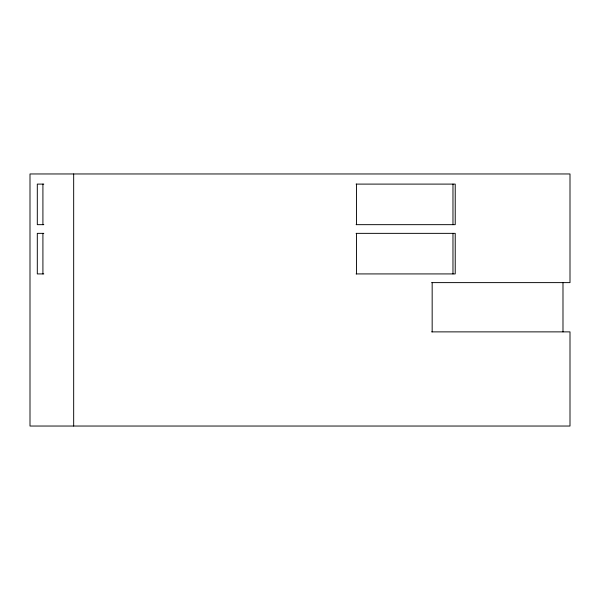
<?xml version="1.0" encoding="UTF-8"?>
<svg xmlns="http://www.w3.org/2000/svg" width="600" height="600" viewBox="0 0 600 600"><rect width="100%" height="100%" fill="white"/><g stroke="black" fill="none" stroke-linecap="round" stroke-linejoin="round"><path stroke-width="0.9" d="M43.807 184.102L37.305 184.102L37.305 224.663L43.807 224.663M356.07 184.102L455.228 184.102L455.228 224.663L356.07 224.663M43.807 233.355L37.305 233.355L37.305 273.923L43.807 273.923M356.07 233.355L455.228 233.355L455.228 273.923L356.07 273.923M431.678 282.615L570 282.615L570 173.962L30 173.962L30 426.037L570 426.037L570 331.875L431.678 331.875M562.987 282.615L562.987 331.875M452.97 184.102L452.97 224.663M452.97 233.355L452.97 273.923M432.165 282.615L432.165 331.875M356.46 184.102L356.46 224.663M356.46 233.355L356.46 273.923M73.672 173.962L73.672 426.037M42.915 184.102L42.915 224.663M42.915 233.355L42.915 273.923"/></g></svg>
